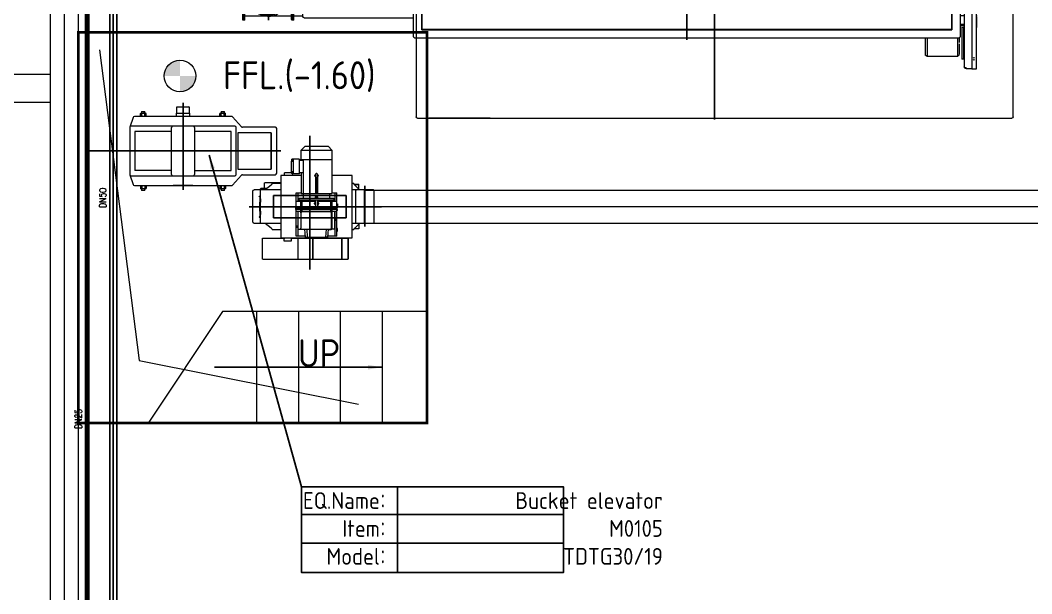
# Model space of a CAD drawing. Extents: x -681219 to -550379, y -242630 to -158199.
# Drawn here: x -638773 to -631520, y -226339 to -222230 of the extents above; entities that cross this region are included whole.
import ezdxf
from ezdxf.lldxf.tags import DXFTag

# ---------------------------------------------------------------- set-up
doc = ezdxf.new("R2010")
doc.units = 0
doc.header["$LTSCALE"] = 1000
doc.linetypes.add('DASHED2', pattern=[9.525, 6.35, -3.175])
doc.layers.get('0').update_dxf_attribs({"linetype": 'CONTINUOUS'})
for name, color, linetype in [('center', 253, 'CENTER2'), ('DOTE_油脂（红）', 7, 'CONTINUOUS'), ('DOTE_给水', 5, 'CONTINUOUS'), ('interface', 251, 'DASHED2'), ('NEW1', 2, 'CONTINUOUS'), ('PIPE-油脂（红）', 1, 'CONTINUOUS'), ('PIPE-给水', 3, 'CONTINUOUS'), ('TEXT', 7, 'CONTINUOUS'), ('TEXT_给水', 7, 'CONTINUOUS')]:
    doc.layers.add(name, color=color, linetype=linetype)
for name, color, linetype, lineweight in [('DIM', 7, 'CONTINUOUS', 18), ('famsun', 7, 'CONTINUOUS', 0), ('text1', 7, 'CONTINUOUS', 0), ('轴网_轴线', 1, 'CENTER2', 0)]:
    doc.layers.add(name, color=color, linetype=linetype, lineweight=lineweight)
doc.styles.add('_TWT_PIPEDN', font='SIMPLEX', dxfattribs={"width": 0.8, "height": 3.5, "bigfont": 'HZTXT'})
doc.styles.add('ISOCP', font='isocp.shx', dxfattribs={"bigfont": 'gbcbig.shx'})
tags = doc.linetypes.add('CENTER2', pattern=[28.575, 19.05, -3.175, 3.175, -3.175]).pattern_tags.tags
tags[10:11] = [DXFTag(74, 4), DXFTag(75, 0), DXFTag(340, '0'), DXFTag(46, 0.0), DXFTag(50, 0.0), DXFTag(44, 0.0), DXFTag(45, 0.0)]
tags[8:9] = [DXFTag(74, 4), DXFTag(75, 0), DXFTag(340, '0'), DXFTag(46, 0.0), DXFTag(50, 0.0), DXFTag(44, 0.0), DXFTag(45, 0.0)]
tags[6:7] = [DXFTag(74, 4), DXFTag(75, 0), DXFTag(340, '0'), DXFTag(46, 0.0), DXFTag(50, 0.0), DXFTag(44, 0.0), DXFTag(45, 0.0)]
tags[4:5] = [DXFTag(74, 4), DXFTag(75, 0), DXFTag(340, '0'), DXFTag(46, 0.0), DXFTag(50, 0.0), DXFTag(44, 0.0), DXFTag(45, 0.0)]
doc.dimstyles.new('STD2', dxfattribs={"dimscale": 40, "dimtxt": 2.5, "dimasz": 2.5, "dimexe": 1, "dimexo": 0.7, "dimgap": 0.7, "dimtad": 1, "dimdec": 0, "dimdsep": 46, "dimtxsty": 'ISOCP', "dimcen": 2.5, "dimadec": 1, "dimazin": 2, "dimtfac": 1, "dimtdec": 0, "dimtmove": 0, "dimatfit": 3, "dimfxl": 0, "dimarcsym": 0})

# ---------------------------------------------------------------- blocks, each defined once
blk = doc.blocks.new('轴网FB0EDE194AE0F5E0')
at = {"layer": '轴网_轴线'}
blk.add_line((14500, -1200), (14500, 23700), dxfattribs=at)
blk = doc.blocks.new('*U60')
at = {"color": 0, "linetype": 'ByBlock', "lineweight": -2}
for p, q in [((-355, 244.2), (-419, 173.3)), ((348.8, 247.5), (-347.6, 247.5)), ((-307, 249), (-263, 249)), ((-307, 249), (-307, 247.5)), ((-301.6, 270.5), (-305.8, 268.1)), ((-305.8, 251.4), (-305.8, 268.1)), ((-305.8, 251.4), (-301.6, 249)), ((-301.6, 270.5), (-268.4, 270.5)), ((-295, 282.5), (-297, 280.5)), ((-297, 280.5), (-297, 270.5)), ((-295.4, 251.4), (-295.4, 268.1)), ((-295, 282.5), (-275, 282.5)), ((-273, 280.5), (-275, 282.5)), ((-274.6, 251.4), (-274.6, 268.1)), ((-273, 270.5), (-273, 280.5)), ((-264.2, 268.1), (-268.4, 270.5)), ((-268.4, 249), (-264.2, 251.4)), ((-264.2, 251.4), (-264.2, 268.1)), ((-263, 247.5), (-263, 249)), ((-69.4, 248.5), (69.4, 248.5)), ((263, 249), (307, 249)), ((263, 249), (263, 247.5)), ((268.4, 270.5), (264.2, 268.1)), ((264.2, 251.4), (264.2, 268.1)), ((264.2, 251.4), (268.4, 249)), ((268.4, 270.5), (301.6, 270.5)), ((275, 282.5), (273, 280.5)), ((273, 280.5), (273, 270.5)), ((274.6, 251.4), (274.6, 268.1)), ((275, 282.5), (295, 282.5)), ((297, 280.5), (295, 282.5)), ((295.4, 251.4), (295.4, 268.1)), ((297, 270.5), (297, 280.5)), ((305.8, 268.1), (301.6, 270.5)), ((301.6, 249), (305.8, 251.4)), ((305.8, 251.4), (305.8, 268.1)), ((307, 247.5), (307, 249)), ((381.5, 171.5), (358.3, 240.7)), ((-672, 160), (-672, -160)), ((-426.4, 170), (-662, 170)), ((-382, 167.5), (-382, -167.5)), ((372, 177.5), (-372, 177.5)), ((-82, -167.5), (-82, 167.5)), ((82, 167.5), (82, -167.5)), ((382, -167.5), (382, 167.5)), ((-632, 130), (-632, -130)), ((-392, 130), (-632, 130)), ((-631.8, -130), (-631.8, 130)), ((-392, -130), (-392, 130)), ((-345, 140.5), (-345, -140.5)), ((-82, 140.5), (-345, 140.5)), ((82, 140.5), (345, 140.5)), ((345, -140.5), (345, 140.5)), ((-632, -130), (-392, -130)), ((-345, -140.5), (-82, -140.5)), ((82, -140.5), (345, -140.5)), ((-662, -170), (-426.4, -170)), ((-419, -173.3), (-355, -244.2)), ((-372, -177.5), (372, -177.5)), ((358.3, -240.7), (381.5, -171.5)), ((-347.6, -247.5), (348.8, -247.5)), ((-307, -247.5), (-307, -249)), ((-263, -249), (-307, -249)), ((-301.6, -249), (-305.8, -251.4)), ((-305.8, -251.4), (-305.8, -268.1)), ((-305.8, -268.1), (-301.6, -270.5)), ((-268.4, -270.5), (-301.6, -270.5)), ((-297, -270.5), (-297, -280.5)), ((-297, -280.5), (-295, -282.5)), ((-295.4, -251.4), (-295.4, -268.1)), ((-275, -282.5), (-295, -282.5)), ((-275, -282.5), (-273, -280.5)), ((-274.6, -251.4), (-274.6, -268.1)), ((-273, -280.5), (-273, -270.5)), ((-264.2, -251.4), (-268.4, -249)), ((-268.4, -270.5), (-264.2, -268.1)), ((-264.2, -251.4), (-264.2, -268.1)), ((-263, -249), (-263, -247.5)), ((-50, -247.5), (-50, -270)), ((50, -270), (-50, -270)), ((-47.5, -270), (-47.5, -310)), ((47.5, -310), (47.5, -270)), ((50, -270), (50, -247.5)), ((263, -247.5), (263, -249)), ((307, -249), (263, -249)), ((268.4, -249), (264.2, -251.4)), ((264.2, -251.4), (264.2, -268.1)), ((264.2, -268.1), (268.4, -270.5)), ((301.6, -270.5), (268.4, -270.5)), ((273, -270.5), (273, -280.5)), ((273, -280.5), (275, -282.5)), ((274.6, -251.4), (274.6, -268.1)), ((295, -282.5), (275, -282.5)), ((295, -282.5), (297, -280.5)), ((295.4, -251.4), (295.4, -268.1)), ((297, -280.5), (297, -270.5)), ((305.8, -251.4), (301.6, -249)), ((301.6, -270.5), (305.8, -268.1)), ((305.8, -251.4), (305.8, -268.1)), ((307, -249), (307, -247.5)), ((42.5, -315), (-42.5, -315))]:
    blk.add_line(p, q, dxfattribs=at)
for centre, radius, start, end in [((-347.6, 237.5), 10, 90, 137.91084), ((-300.6, 260.4), 9.27, 55.89996, 124.10295), ((-300.6, 259.1), 9.27, 235.89687, 304.10022), ((-269.4, 260.4), 9.27, 55.89687, 124.10022), ((-269.4, 259.1), 9.27, 235.89996, 304.10295), ((-69.4, 243.9), 4.6, 90, 128.49995), ((69.4, 243.9), 4.6, 51.50005, 90), ((269.4, 260.4), 9.27, 55.89996, 124.10295), ((269.4, 259.1), 9.27, 235.89687, 304.10022), ((300.6, 260.4), 9.27, 55.89687, 124.10022), ((300.6, 259.1), 9.27, 235.89996, 304.10295), ((348.8, 237.5), 10, 18.54577, 90), ((-662, 160), 10, 90, 180), ((-426.4, 180), 10, 270, 317.91084), ((-372, 167.5), 10, 90, 180), ((-72, 167.5), 10, 90, 180), ((72, 167.5), 10, 0, 90), ((372, 167.5), 10, 0, 90), ((372, 168.4), 10, 0, 18.54577), ((-662, -160), 10, 180, 270), ((-426.4, -180), 10, 42.08916, 90), ((-372, -167.5), 10, 180, 270), ((-72, -167.5), 10, 180, 270), ((72, -167.5), 10, 270, 0), ((372, -167.5), 10, 270, 0), ((372, -168.4), 10, 341.45423, 0), ((-347.6, -237.5), 10, 222.08916, 270), ((-300.6, -259.1), 9.27, 55.89996, 124.10295), ((-300.6, -260.4), 9.27, 235.89687, 304.10022), ((-269.4, -259.1), 9.27, 55.89687, 124.10022), ((-269.4, -260.4), 9.27, 235.89996, 304.10295), ((269.4, -259.1), 9.27, 55.89996, 124.10295), ((269.4, -260.4), 9.27, 235.89687, 304.10022), ((300.6, -259.1), 9.27, 55.89687, 124.10022), ((300.6, -260.4), 9.27, 235.89996, 304.10295), ((348.8, -237.5), 10, 270, 341.45423), ((-42.5, -310), 5, 180, 270), ((42.5, -310), 5, 270, 0)]:
    blk.add_arc(centre, radius, start, end, dxfattribs=at)
for points, knots in [([(-274.6, 268.1), (-276.3, 268.6), (-278, 269), (-280.6, 269.4), (-281.5, 269.5), (-283.2, 269.7), (-284.1, 269.7), (-286.8, 269.7), (-288.5, 269.5), (-291.1, 269.1), (-292, 268.9), (-293.7, 268.6), (-294.5, 268.3), (-295.4, 268.1)], [0, 0, 0, 0, 0.25, 0.25, 0.375, 0.375, 0.5, 0.5, 0.75, 0.75, 0.875, 0.875, 1, 1, 1, 1]), ([(-295.4, 251.4), (-294.5, 251.2), (-293.7, 250.9), (-292, 250.6), (-291.1, 250.4), (-288.5, 250), (-286.8, 249.8), (-284.1, 249.8), (-283.2, 249.8), (-281.5, 250), (-280.6, 250.1), (-278, 250.5), (-276.3, 250.9), (-274.6, 251.4)], [0, 0, 0, 0, 0.125, 0.125, 0.25, 0.25, 0.5, 0.5, 0.625, 0.625, 0.75, 0.75, 1, 1, 1, 1]), ([(295.4, 268.1), (293.7, 268.6), (292, 269), (289.4, 269.4), (288.5, 269.5), (286.8, 269.7), (285.9, 269.7), (283.2, 269.7), (281.5, 269.5), (278.9, 269.1), (278, 268.9), (276.3, 268.6), (275.5, 268.3), (274.6, 268.1)], [0, 0, 0, 0, 0.25, 0.25, 0.375, 0.375, 0.5, 0.5, 0.75, 0.75, 0.875, 0.875, 1, 1, 1, 1]), ([(274.6, 251.4), (275.5, 251.2), (276.3, 250.9), (278, 250.6), (278.9, 250.4), (281.5, 250), (283.2, 249.8), (285.9, 249.8), (286.8, 249.8), (288.5, 250), (289.4, 250.1), (292, 250.5), (293.7, 250.9), (295.4, 251.4)], [0, 0, 0, 0, 0.125, 0.125, 0.25, 0.25, 0.5, 0.5, 0.625, 0.625, 0.75, 0.75, 1, 1, 1, 1]), ([(-274.6, -251.4), (-275.5, -251.2), (-276.3, -250.9), (-278, -250.6), (-278.9, -250.4), (-281.5, -250), (-283.2, -249.8), (-285.9, -249.8), (-286.8, -249.8), (-288.5, -250), (-289.4, -250.1), (-292, -250.5), (-293.7, -250.9), (-295.4, -251.4)], [0, 0, 0, 0, 0.125, 0.125, 0.25, 0.25, 0.5, 0.5, 0.625, 0.625, 0.75, 0.75, 1, 1, 1, 1]), ([(-295.4, -268.1), (-293.7, -268.6), (-292, -269), (-289.4, -269.4), (-288.5, -269.5), (-286.8, -269.7), (-285.9, -269.7), (-283.2, -269.7), (-281.5, -269.5), (-278.9, -269.1), (-278, -268.9), (-276.3, -268.6), (-275.5, -268.3), (-274.6, -268.1)], [0, 0, 0, 0, 0.25, 0.25, 0.375, 0.375, 0.5, 0.5, 0.75, 0.75, 0.875, 0.875, 1, 1, 1, 1]), ([(295.4, -251.4), (294.5, -251.2), (293.7, -250.9), (292, -250.6), (291.1, -250.4), (288.5, -250), (286.8, -249.8), (284.1, -249.8), (283.2, -249.8), (281.5, -250), (280.6, -250.1), (278, -250.5), (276.3, -250.9), (274.6, -251.4)], [0, 0, 0, 0, 0.125, 0.125, 0.25, 0.25, 0.5, 0.5, 0.625, 0.625, 0.75, 0.75, 1, 1, 1, 1]), ([(274.6, -268.1), (276.3, -268.6), (278, -269), (280.6, -269.4), (281.5, -269.5), (283.2, -269.7), (284.1, -269.7), (286.8, -269.7), (288.5, -269.5), (291.1, -269.1), (292, -268.9), (293.7, -268.6), (294.5, -268.3), (295.4, -268.1)], [0, 0, 0, 0, 0.25, 0.25, 0.375, 0.375, 0.5, 0.5, 0.75, 0.75, 0.875, 0.875, 1, 1, 1, 1])]:
    blk.add_open_spline(points, degree=3, knots=knots, dxfattribs=at)
at = {"layer": 'center', "lineweight": 25, "ltscale": 9.784777}
for p, q in [((0, 278.5), (0, -345)), ((-702, 0), (696, 0))]:
    blk.add_line(p, q, dxfattribs=at)
blk = doc.blocks.new('*U129')
at = {"color": 0, "linetype": 'ByBlock', "lineweight": -2}
for p, q in [((10600, 119.9), (4200, 119.9)), ((10600, -120.1), (10600, 119.9)), ((4200, -120.1), (10600, -120.1))]:
    blk.add_line(p, q, dxfattribs=at)
at = {"layer": 'center', "lineweight": -2, "ltscale": 374.77205}
blk.add_line((-673.6, -0.1), (10697.3, -0.1), dxfattribs=at)
blk = doc.blocks.new('*U125')
at = {"color": 0, "linetype": 'ByBlock', "lineweight": -2}
for p, q in [((262.5, 432.2), (237, 406.7)), ((458, 406.7), (237, 406.7)), ((237, 406.7), (237, 336.2)), ((262.5, 432.2), (432.5, 432.2)), ((458, 406.7), (432.5, 432.2)), ((458, 336.2), (458, 406.7)), ((237, 336.2), (458, 336.2)), ((237.2, 336.2), (237.2, 94.4)), ((443.2, 336.2), (443.2, 94.4)), ((443.2, 336), (448.9, 336)), ((443.2, 332.2), (469.5, 332.2)), ((448.9, 336), (453.3, 336)), ((453.3, 336), (456.3, 336)), ((456.3, 336), (457.8, 336)), ((457.8, 336), (457.8, 332.2)), ((469.5, 239.2), (469.5, 339.2)), ((471.5, 341.2), (512.5, 341.2)), ((512.5, 342.2), (518.5, 342.2)), ((512.5, 338.2), (512.5, 342.2)), ((512.5, 240.2), (512.5, 338.2)), ((518.5, 342.2), (522.5, 342.2)), ((518.5, 338.2), (518.5, 342.2)), ((518.5, 339.8), (522, 339.8)), ((518.5, 327.2), (518.5, 338.2)), ((518.5, 337.5), (522, 337.5)), ((518.5, 332.9), (522, 332.9)), ((518.5, 330.6), (522, 330.6)), ((522.5, 327.2), (518.5, 327.2)), ((522, 337.5), (522, 339.8)), ((522, 332.9), (522, 337.5)), ((522, 330.6), (522, 332.9)), ((522.5, 327.2), (526.5, 327.2)), ((526.5, 338.2), (526.5, 331.2)), ((526.5, 331.2), (526.5, 327.2)), ((526.5, 251.2), (526.5, 327.2)), ((92.5, 206.2), (92.5, 224.2)), ((92.5, 224.2), (237.2, 224.2)), ((343.5, 237.2), (343.5, 209.2)), ((351.5, 209.2), (351.5, 237.2)), ((469.5, 246.2), (443.2, 246.2)), ((457.8, 246.2), (457.8, 94.4)), ((457.8, 244.2), (469.5, 244.2)), ((457.8, 242.2), (469.5, 242.2)), ((457.8, 242.2), (469.5, 242.2)), ((468.2, 227.2), (457.8, 227.2)), ((457.8, 224.2), (602.5, 224.2)), ((470.2, 224.2), (470.2, 225.2)), ((471.5, 237.2), (512.5, 237.2)), ((512.5, 236.2), (512.5, 240.2)), ((512.5, 236.2), (518.5, 236.2)), ((518.5, 240.2), (518.5, 251.2)), ((518.5, 251.2), (522.5, 251.2)), ((518.5, 247.8), (522, 247.8)), ((518.5, 245.5), (522, 245.5)), ((518.5, 240.9), (522, 240.9)), ((518.5, 236.2), (518.5, 240.2)), ((518.5, 238.6), (522, 238.6)), ((522.5, 236.2), (518.5, 236.2)), ((522, 245.5), (522, 247.8)), ((522, 240.9), (522, 245.5)), ((522, 238.6), (522, 240.9)), ((526.5, 251.2), (522.5, 251.2)), ((526.5, 251.2), (526.5, 247.2)), ((526.5, 247.2), (526.5, 240.2)), ((526.5, 244.2), (578.2, 244.2)), ((526.5, 242.2), (578.2, 242.2)), ((526.5, 242.2), (578.2, 242.2)), ((578.2, 242.2), (578.2, 244.2)), ((578.2, 224.2), (578.2, 242.2)), ((602.5, 224.2), (602.5, 206.2)), ((40, 121.2), (73.5, 154.7)), ((78.7, 161.2), (45, 161.2)), ((45, 159.2), (45, 161.2)), ((76.9, 159.2), (45, 159.2)), ((76.9, 159.2), (45, 159.2)), ((45, 126.2), (45, 159.2)), ((80.1, 166.2), (92.5, 166.2)), ((92.5, -203.8), (92.5, 206.2)), ((340.6, 213.4), (340.6, 94.4)), ((342.6, 212.3), (342.6, 94.4)), ((352.4, 212.3), (352.4, 94.4)), ((354.4, 213.4), (354.4, 94.4)), ((602.5, 206.2), (602.5, -203.8)), ((602.5, 171.2), (654.5, 171.2)), ((602.5, 166.2), (664.9, 166.2)), ((654.5, 171.2), (669.7, 171.2)), ((669.7, 171.2), (717.6, 171.2)), ((673.1, 154.7), (715, 121.2)), ((717.6, 171.2), (719.3, 171.2)), ((720.3, 132.2), (720.3, 170.2)), ((-65, 66.8), (-65, 116.2)), ((-60, 121.2), (60, 121.2)), ((60, 121.2), (92.5, 121.2)), ((65, 66.8), (65, 116.2)), ((215, 100.2), (202.5, 100.2)), ((202.5, 39.2), (202.5, 100.2)), ((215, 39.2), (215, 100.2)), ((237.2, 100.2), (215, 100.2)), ((457.8, 94.4), (237.2, 94.4)), ((254, 94.4), (254, 66.2)), ((441, 66.2), (441, 94.4)), ((480, 100.2), (457.8, 100.2)), ((492.5, 100.2), (480, 100.2)), ((480, 39.2), (480, 100.2)), ((492.5, 39.2), (492.5, 100.2)), ((602.5, 121.2), (750, 121.2)), ((702.5, 131.2), (746.2, 131.2)), ((706.2, 128.2), (746.2, 128.2)), ((749.3, 124.4), (749.3, 121.2)), ((750, 74.3), (750, 121.2)), ((750, 121.2), (795, 121.2)), ((750, 77.2), (750, 121.2)), ((759.8, 77.2), (750, 77.2)), ((750, 74.1), (750, 74.3)), ((750, 32.8), (750, 74.1)), ((755.7, 74.2), (751, 74.2)), ((751.8, 124.4), (751.8, 121.2)), ((755.7, 74.2), (756.8, 74.2)), ((756.8, 74.2), (759.8, 74.2)), ((759.8, 74.2), (759.8, 77.2)), ((805, -108.8), (805, 111.2)), ((-65, 66.1), (-65, 66.8)), ((-65, 2.4), (-65, 66.1)), ((-65, 0), (-65, 2.4)), ((-65, -63.7), (-65, 0)), ((65, 66.1), (65, 66.8)), ((65, 2.4), (65, 66.1)), ((65, 0), (65, 2.4)), ((65, -63.7), (65, 0)), ((198, 20.7), (198, 3.7)), ((201, 20.7), (198, 20.7)), ((198, 3.7), (201, 3.7)), ((235, 39.2), (201, 39.2)), ((201, -8.3), (201, 39.2)), ((222.5, 58.2), (222.5, 47.2)), ((222.5, 47.2), (342.2, 47.2)), ((222.5, 47.2), (222.5, 39.2)), ((468.5, 62.2), (226.5, 62.2)), ((245.4, 39.2), (235, 39.2)), ((235, -8.3), (235, 39.2)), ((341.5, 39.2), (245.4, 39.2)), ((245.4, -8.3), (245.4, 39.2)), ((341.5, 44.5), (341.5, 2.5)), ((344, 69.2), (345.8, 72.2)), ((345.8, 66.2), (344, 69.2)), ((345.8, 72.2), (349.2, 72.2)), ((349.2, 66.2), (345.8, 66.2)), ((349.2, 72.2), (351, 69.2)), ((351, 69.2), (349.2, 66.2)), ((352.8, 47.2), (472.5, 47.2)), ((353.5, 2.5), (353.5, 44.5)), ((449.6, 39.2), (353.5, 39.2)), ((460, 39.2), (449.6, 39.2)), ((449.6, -8.3), (449.6, 39.2)), ((460, -8.3), (460, 39.2)), ((494, 39.2), (460, 39.2)), ((472.5, 47.2), (472.5, 58.2)), ((472.5, 39.2), (472.5, 47.2)), ((494, -8.3), (494, 39.2)), ((750, 1.9), (750, 32.8)), ((750, 0.5), (750, 1.9)), ((750, -30.4), (750, 0.5)), ((753, 1.9), (753, 32.8)), ((753, 1.9), (753, 0.5)), ((753, -30.4), (753, 0.5)), ((-65, -64.4), (-65, -63.7)), ((-65, -113.8), (-65, -64.4)), ((65, -64.4), (65, -63.7)), ((65, -113.8), (65, -64.4)), ((235, -8.3), (199, -8.3)), ((199, -18.3), (199, -8.3)), ((199, -18.3), (235, -18.3)), ((200.5, -5.3), (200.5, -8.3)), ((200.5, -18.3), (200.5, -25.3)), ((201, -32.8), (201, -18.3)), ((201, -32.8), (235, -32.8)), ((202.5, -209.8), (202.5, -32.8)), ((215, -84.3), (215, -32.8)), ((215.5, -84.3), (215.5, -32.8)), ((246, -8.3), (235, -8.3)), ((235, -18.3), (235, -8.3)), ((235, -18.3), (246, -18.3)), ((235, -32.8), (235, -18.3)), ((235, -32.8), (245.4, -32.8)), ((235, -160.8), (235, -32.8)), ((241, -66.1), (241, -42.3)), ((241, -130.5), (241, -66.1)), ((245.4, -32.8), (245.4, -18.3)), ((245.4, -32.8), (449.6, -32.8)), ((246, -18.3), (246, -8.3)), ((449, -8.3), (246, -8.3)), ((246, -18.3), (449, -18.3)), ((247.5, -35.8), (259.9, -35.8)), ((259.9, -35.8), (294.9, -35.8)), ((294.9, -35.8), (337.1, -35.8)), ((337.1, -35.8), (361.9, -35.8)), ((361.9, -35.8), (404.1, -35.8)), ((404.1, -35.8), (441.1, -35.8)), ((441.1, -35.8), (453.5, -35.8)), ((449, -18.3), (449, -8.3)), ((460, -8.3), (449, -8.3)), ((449, -18.3), (460, -18.3)), ((449.6, -32.8), (449.6, -18.3)), ((449.6, -32.8), (460, -32.8)), ((460, -18.3), (460, -8.3)), ((496, -8.3), (460, -8.3)), ((460, -18.3), (496, -18.3)), ((460, -32.8), (460, -18.3)), ((460, -32.8), (494, -32.8)), ((460, -42.3), (460, -32.8)), ((460, -42.3), (460, -66.1)), ((460, -66.1), (460, -130.5)), ((479.5, -160.8), (479.5, -32.8)), ((480, -134.3), (480, -32.8)), ((492.5, -209.8), (492.5, -32.8)), ((494, -32.8), (494, -18.3)), ((494.5, -8.3), (494.5, -5.3)), ((494.5, -25.3), (494.5, -18.3)), ((496, -18.3), (496, -8.3)), ((750, -71.7), (750, -30.4)), ((750, -71.9), (750, -71.7)), ((750, -118.8), (750, -71.9)), ((755.7, -71.8), (751, -71.8)), ((755.7, -71.8), (756.8, -71.8)), ((756.8, -71.8), (759.8, -71.8)), ((759.8, -71.8), (759.8, -74.8)), ((-60, -118.8), (60, -118.8)), ((40, -118.8), (73.5, -152.3)), ((45, -123.8), (45, -156.8)), ((60, -118.8), (92.5, -118.8)), ((211, -84.3), (211, -101.3)), ((215.5, -84.3), (211, -84.3)), ((211, -101.3), (215.5, -101.3)), ((215, -209.8), (215, -101.3)), ((215.5, -160.8), (215.5, -101.3)), ((241, -154.3), (241, -130.5)), ((460, -130.5), (460, -154.3)), ((484, -134.3), (479.5, -134.3)), ((484, -151.3), (484, -134.3)), ((602.5, -118.8), (750, -118.8)), ((673.1, -152.3), (715, -118.8)), ((750, -118.8), (750, -74.8)), ((759.8, -74.8), (750, -74.8)), ((750, -118.8), (795, -118.8)), ((45, -156.8), (76.9, -156.8)), ((45, -156.8), (45, -158.8)), ((45, -156.8), (76.9, -156.8)), ((45, -158.8), (78.6, -158.8)), ((92.5, -163.8), (80.1, -163.8)), ((92.5, -221.8), (92.5, -203.8)), ((200.5, -155.3), (200.5, -175.3)), ((202.5, -163.8), (200.5, -163.8)), ((202.5, -209.8), (215, -209.8)), ((215, -209.8), (265, -209.8)), ((215.5, -160.8), (235, -160.8)), ((235, -160.8), (247.5, -160.8)), ((242, -160.8), (242, -165.3)), ((242, -165.3), (259, -165.3)), ((479.5, -160.8), (247.5, -160.8)), ((259, -165.3), (259, -160.8)), ((263.6, -160.8), (268.5, -216.8)), ((265, -209.8), (265, -176.8)), ((265, -209.8), (267.9, -209.8)), ((268.5, -216.8), (283.1, -216.8)), ((279.4, -160.8), (283.1, -216.8)), ((281.5, -216.8), (281.5, -220.8)), ((411.9, -216.8), (283.1, -216.8)), ((411.9, -216.8), (415.6, -160.8)), ((426.5, -216.8), (411.9, -216.8)), ((413.5, -220.8), (413.5, -216.8)), ((426.5, -216.8), (431.4, -160.8)), ((427.1, -209.8), (430, -209.8)), ((430, -209.8), (430, -176.8)), ((430, -209.8), (480, -209.8)), ((460, -160.8), (460, -154.3)), ((479.5, -151.3), (484, -151.3)), ((480, -209.8), (480, -151.3)), ((480, -209.8), (492.5, -209.8)), ((494.5, -163.8), (492.5, -163.8)), ((494.5, -175.3), (494.5, -155.3)), ((664.9, -163.8), (602.5, -163.8)), ((602.5, -203.8), (602.5, -221.8)), ((316.5, -221.8), (92.5, -221.8)), ((120.1, -224.3), (120.1, -372.3)), ((166.3, -224.3), (120.1, -224.3)), ((120.1, -224.3), (120.1, -224.3)), ((120.1, -372.3), (120.1, -224.3)), ((166.3, -224.3), (167.1, -224.3)), ((166.3, -372.3), (166.3, -224.3)), ((167.1, -224.3), (167.1, -372.3)), ((373.6, -224.3), (167.1, -224.3)), ((281.5, -220.8), (413.5, -220.8)), ((316.5, -220.8), (316.5, -224.3)), ((373.6, -224.3), (374.2, -224.3)), ((373.6, -372.3), (373.6, -224.3)), ((374.2, -224.3), (374.2, -224.3)), ((374.8, -224.3), (374.2, -224.3)), ((374.2, -224.3), (374.2, -372.3)), ((374.2, -372.3), (374.2, -224.3)), ((374.2, -226.3), (374.2, -226.3)), ((374.8, -224.3), (374.8, -372.3)), ((479.9, -224.3), (374.8, -224.3)), ((378.5, -224.3), (378.5, -220.8)), ((602.5, -221.8), (378.5, -221.8)), ((424.6, -223.8), (435.2, -223.8)), ((435.2, -223.8), (435.2, -221.8)), ((445.2, -223.8), (435.2, -223.8)), ((445.2, -221.8), (445.2, -223.8)), ((477, -221.8), (477, -224.3)), ((479.9, -372.3), (479.9, -224.3)), ((480.7, -224.3), (479.9, -224.3)), ((480.7, -224.3), (480.7, -372.3)), ((528, -224.3), (480.7, -224.3)), ((528, -224.3), (575.1, -224.3)), ((528, -244.3), (528, -224.3)), ((582.5, -244.3), (528, -244.3)), ((553, -224.3), (553, -221.8)), ((575.1, -224.3), (581.1, -224.3)), ((578.7, -226.3), (581.1, -226.3)), ((579.4, -244.3), (579.4, -228.9)), ((581.1, -241.3), (579.4, -241.3)), ((581.1, -224.3), (581.1, -244.3)), ((582.5, -224.3), (581.1, -224.3)), ((735.5, -224.3), (582.5, -224.3)), ((582.5, -224.3), (582.5, -244.3)), ((735.5, -372.3), (735.5, -224.3)), ((121.5, -375.2), (121.5, -375.2)), ((169.1, -375.8), (123.7, -375.8)), ((167.6, -375.2), (167.6, -375.1)), ((374.1, -375.8), (169.1, -375.8)), ((477.7, -375.8), (374.1, -375.8)), ((374.2, -375.2), (374.2, -372.3)), ((374.2, -375.2), (374.2, -372.3)), ((732, -375.8), (477.7, -375.8)), ((479.3, -375.2), (479.3, -375.1))]:
    blk.add_line(p, q, dxfattribs=at)
for centre, radius, start, end in [((471.5, 339.2), 2, 145.89853, 180), ((471.5, 339.2), 2, 90, 145.89853), ((522.5, 338.2), 4, 0, 90), ((347.5, 223.2), 12, 109.47122, 250.64716), ((347.5, 223.2), 10, 112.53985, 247.46015), ((347.5, 237.2), 4, 0, 180), ((347.5, 223.2), 10, 292.53985, 67.46015), ((347.5, 223.2), 12, 0, 70.52878), ((347.5, 223.2), 12, 289.47122, 0), ((468.2, 225.2), 2, 0, 90), ((471.5, 239.2), 2, 180, 214.10147), ((471.5, 239.2), 2, 214.10147, 270), ((522.5, 240.2), 4, 270, 0), ((125.8, 119), 63.4, 136.35586, 145.71472), ((129.5, 163.1), 49.5, 176.38632, 180.39342), ((347.5, 209.2), 4, 180, 0), ((625.3, 163.1), 39.7, 359.50995, 4.51478), ((620.9, 110.1), 68.7, 40.54241, 50.08189), ((719.3, 170.2), 1, 0, 90), ((-60, 116.2), 5, 90, 180), ((60, 116.2), 5, 0, 90), ((347.5, 69.2), 8.5, 304.56032, 235.43968), ((719.3, 132.2), 1, 270, 0), ((795, 111.2), 10, 0, 90), ((226.5, 58.2), 4, 90, 180), ((250, 66.2), 4, 270, 0), ((347.5, 23.5), 15, 113.57503, 246.42497), ((347.5, 44.5), 6, 0, 180), ((347.5, 2.5), 6, 180, 0), ((347.5, 23.5), 15, 293.57503, 66.42497), ((445, 66.2), 4, 180, 270), ((468.5, 58.2), 4, 0, 90), ((207.5, -5.3), 7, 158.21321, 180), ((207.5, -25.3), 7, 180, 201.78679), ((247.5, -42.3), 6.5, 90, 180), ((453.5, -42.3), 6.5, 0, 90), ((487.5, -5.3), 7, 0, 21.78679), ((487.5, -25.3), 7, 338.21321, 0), ((-60, -113.8), 5, 180, 270), ((60, -113.8), 5, 270, 0), ((795, -108.8), 10, 270, 0), ((128, -114.8), 66.2, 214.48441, 223.44501), ((129.5, -160.7), 49.5, 179.60658, 183.61368), ((207.5, -155.3), 7, 135.58469, 180), ((207.5, -175.3), 7, 180, 224.41531), ((247.5, -154.3), 6.5, 180, 270), ((487.5, -155.3), 7, 0, 44.41531), ((487.5, -175.3), 7, 315.58469, 0), ((625.3, -160.7), 39.7, 355.48522, 0.49005), ((618.9, -105.6), 71.6, 310.11016, 319.26554), ((424.6, -203.8), 20, 244.15807, 270), ((426.2, -215.3), 9, 270, 289.18814)]:
    blk.add_arc(centre, radius, start, end, dxfattribs=at)
for centre, major_axis, ratio, start_param, end_param in [((746.2, 124.4), (0, 6.8), 0.824042, 4.712389, 6.283185), ((746.2, 124.4), (0, 3.8), 0.824042, 4.712389, 6.283185), ((756.8, 32.8), (0, -77.7), 0.087489, 4.150475, 4.712389), ((756.8, 32.8), (0, -43.4), 0.087489, 3.447933, 4.712389), ((756.8, -30.4), (0, -77.7), 0.087489, 4.712389, 5.274303), ((756.8, -30.4), (0, -43.4), 0.087489, 4.712389, 5.976845), ((215.5, -92.8), (0, -8.5), 0.221591, 0, 3.141593), ((575.1, -228.9), (0, -4.6), 0.931691, 1.570796, 3.141593), ((123.3, -372.3), (0, 3.5), 0.915663, 1.570796, 2.533347), ((123.4, -372.3), (0, -3.5), 0.931691, 4.712389, 5.67494), ((123.7, -372.3), (-3.79, 0), 0.924426, 0.962551, 1.570796), ((123.7, -372.3), (-3.79, 0), 0.924392, 0.962551, 1.570796), ((169.5, -372.3), (0, -3.5), 0.915663, 4.712389, 5.67494), ((168.4, -372.3), (0, -3.5), 0.363251, 4.712389, 5.67494), ((169.1, -372.3), (0, 3.5), 0.748239, 2.533347, 3.141593), ((169.1, -372.3), (0, 3.5), 0.749572, 2.533347, 3.141593), ((374.9, -372.3), (0, 3.5), 0.363251, 1.570796, 2.533347), ((374.1, -372.3), (0, 3.5), 0.023584, 3.141593, 3.749838), ((374.1, -372.3), (0, 3.5), 0.021736, 3.141593, 3.749838), ((373.4, -372.3), (0, 3.5), 0.401948, 3.749838, 4.712389), ((374.1, -372.3), (0, 2), 0.023584, 4.31395, 4.712389), ((477.7, -372.3), (0, 3.5), 0.780312, 3.141593, 3.749838), ((477.7, -372.3), (0, 3.5), 0.781591, 3.141593, 3.749838), ((478.5, -372.3), (0, -3.5), 0.401948, 0.608246, 1.570796), ((477.4, -372.3), (0, 3.5), 0.931691, 3.749838, 4.712389), ((732, -372.3), (3.79, 0), 0.924392, 4.712389, 5.320635), ((732.3, -372.3), (0, 3.5), 0.931691, 3.749838, 4.712389)]:
    blk.add_ellipse(centre, major_axis=major_axis, ratio=ratio, start_param=start_param, end_param=end_param, dxfattribs=at)
at = {"layer": 'center', "ltscale": 170.236292}
for p, q in [((395, 508.8), (395, -448.8)), ((0, 149.2), (0, -141.8)), ((-118.4, 0), (829.9, 0))]:
    blk.add_line(p, q, dxfattribs=at)
at = {"layer": 'interface', "ltscale": 3.807936}
blk.add_lwpolyline([(135, -80), (655, -80), (655, 80), (135, 80)], close=True, dxfattribs=at)
blk = doc.blocks.new('*U57')
at = {"color": 0, "linetype": 'ByBlock', "lineweight": -2}
for p, q in [((1950, 291), (-1950, 291)), ((-1960, 281), (-1960, -281)), ((-1900, -232.5), (-1900, 232.5)), ((-1900, -232.5), (-1900, 232.5)), ((-1900, 232.5), (-1900, -232.5)), ((-1900, 232.5), (1900, 232.5)), ((1900, -232.5), (1900, 232.5)), ((1900, -232.5), (1900, 232.5)), ((1960, -281), (1960, 281)), ((-2076, 171.5), (-2076, -511.5)), ((-2075.4, 173.5), (-2072.5, 173.5)), ((-2075.4, 173.5), (-2072.5, 173.5)), ((-2072.5, 175), (-2043, 175)), ((-2072.5, 175), (-2072.5, 173.5)), ((-2043, 175), (-2043, -515)), ((-2004, 170), (-2043, 170)), ((-2004, 170), (-2004, 164)), ((-2004, 164), (-1992.5, 164)), ((-1992.5, 164), (-2004, 164)), ((-1990, 156), (-1990, -496)), ((2743.5, 146.8), (1960, 146.8)), ((2818, -164), (2818, 164)), ((2824, 164), (2818, 164)), ((2824, -164), (2824, 164)), ((2825, 161.5), (2824, 161.5)), ((2825, -164), (2825, 164)), ((2831, 164), (2825, 164)), ((2831, -164), (2831, 164)), ((2833, 158.7), (2831, 158.7)), ((2833, 158.7), (2833, 158.6)), ((2833, 126.9), (2833, 158.6)), ((3169, -164), (3169, 164)), ((3175, 164), (3169, 164)), ((3175, -164), (3175, 164)), ((3176, 161.5), (3175, 161.5)), ((3176, -164), (3176, 164)), ((3182, 164), (3176, 164)), ((3182, -164), (3182, 164)), ((-1960, 132), (-1990, 132)), ((2753.5, 137.8), (2753.5, 136.5)), ((2753.5, 127.8), (2753.5, 136.5)), ((2818, 134.5), (2753.5, 134.5)), ((2753.5, 123.8), (2753.5, 127.8)), ((2753.5, -123.8), (2753.5, 123.8)), ((2831, 109), (2833, 109)), ((2833, 101.3), (2831, 101.3)), ((2976.7, 134.5), (2833, 134.5)), ((2833, 109), (2833, 126.9)), ((2833, 101.3), (2833, 97.4)), ((2833, 20.9), (2833, 97.4)), ((3163.7, 134.5), (3023.3, 134.5)), ((3182, 110), (3184, 110)), ((3182, 78), (3184, 78)), ((3184, 110), (3184, 105)), ((3184, 82.6), (3184, 105)), ((3186.6, 78), (3184, 78)), ((3184, 78), (3184, 73)), ((3184, 63.6), (3184, 73)), ((3186.6, 80), (3264.4, 80)), ((3264.4, 78), (3186.6, 78)), ((3186.6, 78), (3264.4, 78)), ((3268.2, 78), (3264.4, 78)), ((3264.4, 78), (3268.2, 78)), ((3269, -75.4), (3269, 75.4)), ((2831, 9.6), (2833, 9.6)), ((2833, 9.6), (2833, 20.9)), ((2845, 11), (2844.9, 10.5)), ((2845, 11), (2845.4, 14.4)), ((2845.4, 14.4), (2872.1, 10.9)), ((2846.3, 22.1), (2846.7, 25.6)), ((2873, 18.6), (2846.3, 22.1)), ((2870.2, 2.1), (2846.4, 8.3)), ((2846.8, 26.1), (2846.7, 25.6)), ((2873.4, 27.6), (2848.8, 27.8)), ((2868, 38.7), (2874.7, 57.6)), ((2871.7, -0.1), (2872.7, 7.3)), ((2873.1, 10.8), (2872.1, 10.9)), ((2872.7, 7.3), (2873.1, 10.8)), ((2872.8, 2.5), (2873.5, 2.5)), ((2872.9, 9.3), (2873, 9.3)), ((2873, 18.6), (2874, 18.5)), ((2873.5, 9.2), (2873, 9.3)), ((2874.5, 21.9), (2874, 18.5)), ((2874.3, 19.9), (2874.2, 20)), ((2874.3, 19.9), (2874.8, 19.9)), ((2874.5, 21.9), (2875.4, 29.4)), ((2877.8, 56.5), (2874.7, 57.6)), ((2884.7, 54), (2877.8, 56.5)), ((2878.1, 35.2), (2884.7, 54)), ((2878.6, 35), (2885.2, 53.9)), ((2885.2, 53.9), (2884.7, 54)), ((3125.7, 26.4), (3125.2, 26.3)), ((3126.8, 6.4), (3125.2, 26.3)), ((3133, 26.9), (3125.7, 26.4)), ((3127.3, 6.4), (3125.7, 26.4)), ((3126.5, 2.5), (3127.2, 2.5)), ((3128.3, 0.1), (3127.3, -7.3)), ((3136.3, 27.2), (3133, 26.9)), ((3137.9, 7.3), (3136.3, 27.2)), ((3184, -51.3), (3184, 51.3)), ((2833, -9.6), (2831, -9.6)), ((2833, -20.9), (2833, -9.6)), ((2833, -97.4), (2833, -20.9)), ((2862.1, -7.3), (2863.7, -27.2)), ((2863.7, -27.2), (2867, -26.9)), ((2867, -26.9), (2874.3, -26.4)), ((2872.7, -6.4), (2874.3, -26.4)), ((2873.5, -2.5), (2872.8, -2.5)), ((2873.2, -6.4), (2874.8, -26.3)), ((2874.3, -26.4), (2874.8, -26.3)), ((3114.8, -53.9), (3115.3, -54)), ((3121.9, -35.2), (3115.3, -54)), ((3115.3, -54), (3122.2, -56.5)), ((3122.2, -56.5), (3125.3, -57.6)), ((3125.5, -21.9), (3124.6, -29.4)), ((3125.7, -19.9), (3125.2, -19.9)), ((3132, -38.7), (3125.3, -57.6)), ((3125.5, -21.9), (3126, -18.5)), ((3125.7, -19.9), (3125.8, -20)), ((3127, -18.6), (3126, -18.5)), ((3127.2, -2.5), (3126.5, -2.5)), ((3126.5, -9.2), (3127, -9.3)), ((3126.6, -27.6), (3151.2, -27.8)), ((3127.3, -7.3), (3126.9, -10.8)), ((3126.9, -10.8), (3127.9, -10.9)), ((3127.1, -9.3), (3127, -9.3)), ((3127, -18.6), (3153.7, -22.1)), ((3154.6, -14.4), (3127.9, -10.9)), ((3129.8, -2.1), (3153.6, -8.3)), ((3153.2, -26.1), (3153.3, -25.6)), ((3153.7, -22.1), (3153.3, -25.6)), ((3155, -11), (3154.6, -14.4)), ((3155, -11), (3155.1, -10.5)), ((3184, -73), (3184, -63.6)), ((-2078, -127.5), (-2078, -125)), ((-2076, -125), (-2078, -125)), ((-2078, -127.5), (-2078, -129.3)), ((-2076, -129.3), (-2078, -129.3)), ((-2076, -136), (-2078, -136)), ((-2078, -136.2), (-2078, -137.5)), ((-2078, -137.5), (-2078, -148.3)), ((-2078, -137.5), (-2076, -137.5)), ((-1990, -132), (-1960, -132)), ((2753.5, -127.8), (2753.5, -123.8)), ((2753.5, -136.5), (2753.5, -127.8)), ((2753.5, -134.5), (2818, -134.5)), ((2753.5, -136.5), (2753.5, -137.8)), ((2831, -101.3), (2833, -101.3)), ((2833, -109), (2831, -109)), ((2833, -97.4), (2833, -101.3)), ((2833, -126.9), (2833, -109)), ((2833, -158.6), (2833, -126.9)), ((2833, -134.5), (2976.7, -134.5)), ((3023.3, -134.5), (3163.7, -134.5)), ((3184, -78), (3182, -78)), ((3184, -110), (3182, -110)), ((3184, -73), (3184, -78)), ((3184, -78), (3186.6, -78)), ((3184, -105), (3184, -82.6)), ((3184, -105), (3184, -110)), ((3264.4, -78), (3186.6, -78)), ((3186.6, -78), (3264.4, -78)), ((3264.4, -80), (3186.6, -80)), ((3264.4, -78), (3268.2, -78)), ((3268.2, -78), (3264.4, -78)), ((-2078, -148.3), (-2078, -191.7)), ((-2078, -191.7), (-2078, -212.5)), ((-2078, -212.5), (-2078, -215)), ((-2078, -215), (-2076, -215)), ((-1990, -195), (-1968, -195)), ((-1990, -203), (-1968, -203)), ((-1984, -213), (-1990, -213)), ((-1984, -213), (-1984, -443)), ((-1984, -213), (-1984, -443)), ((-1979.3, -213), (-1984, -213)), ((-1972, -213), (-1972, -443)), ((-1968, -195), (-1965, -195)), ((-1965, -203), (-1968, -203)), ((-1965, -195), (-1965, -203)), ((2743.5, -146.8), (1960, -146.8)), ((2818, -164), (2824, -164)), ((2824, -161.5), (2825, -161.5)), ((2825, -164), (2831, -164)), ((2831, -158.7), (2833, -158.7)), ((2833, -158.6), (2833, -158.7)), ((3169, -164), (3175, -164)), ((3175, -161.5), (3176, -161.5)), ((3176, -164), (3182, -164)), ((-1900, -232.5), (1900, -232.5)), ((-1954, -290.2), (-1954, -323)), ((-1954, -333), (-1954, -409.6)), ((-1950, -291), (-1911.5, -291)), ((-1940.4, -291), (-1940.4, -422.9)), ((-1911.5, -291), (-1900, -291)), ((-1900, -291), (1900, -291)), ((-1724.1, -291), (-1724.1, -422.9)), ((-1710.5, -291), (-1710.5, -413)), ((1900, -291), (1911.5, -291)), ((1911.5, -291), (1950, -291)), ((-1953, -413.7), (-1940.4, -422.9)), ((-1940.4, -422.9), (-1724.1, -422.9)), ((-1724.1, -422.9), (-1710.5, -413)), ((-1992.5, -504), (-2004, -504)), ((-2004, -504), (-1992.5, -504)), ((-2004, -504), (-2004, -510)), ((-1990, -443), (-1984, -443)), ((-1984, -443), (-1972, -443)), ((-2075.4, -513.5), (-2072.5, -513.5)), ((-2075.4, -513.5), (-2072.5, -513.5)), ((-2072.5, -513.5), (-2072.5, -515)), ((-2072.5, -515), (-2043, -515)), ((-2004, -510), (-2043, -510))]:
    blk.add_line(p, q, dxfattribs=at)
blk.add_circle((3234, 0), 27, dxfattribs=at)
for centre, radius, start, end in [((-1950, 281), 10, 90, 180), ((1950, 281), 10, 0, 90), ((-2072.5, 171.5), 3.5, 145.1501, 180), ((-2072.5, 171.5), 3.5, 90, 145.1501), ((-2004, 156), 14, 34.8499, 90), ((-2004, 156), 14, 0, 34.8499), ((-2058, 105), 3.5, 0, 180), ((-2058, 95), 3.5, 180, 0), ((3000, 0), 136.5, 11.40767, 155.25611), ((3000, 0), 127.2, 8.54612, 154.87081), ((3186.6, 82.6), 4.6, 180, 270), ((3186.6, 82.6), 2.6, 180, 270), ((3264.4, 75.4), 4.6, 34.41739, 90), ((3264.4, 75.4), 4.6, 0, 34.41739), ((-1955, 0), 27, 100.67193, 259.32807), ((2846.9, 10.2), 2, 172.5, 255.43007), ((2848.8, 25.8), 2, 89.56993, 172.5), ((2954.8, 0), 93, 177.41382, 184.5), ((3000, 0), 136.5, 171.71857, 174.96116), ((2955.7, 7.7), 93, 160.5, 167.58618), ((2869.7, 0.1), 2, 352.5, 75.43007), ((2954.8, 0), 82.3, 173.54396, 184.5), ((2954.8, 0), 81.8, 173.5505, 184.5), ((3000, 0), 127.2, 170.98047, 175.82321), ((2873.4, 29.6), 2, 269.56993, 352.5), ((3000, 0), 126.5, 164.77158, 178.8676), ((2955.7, 7.7), 82.3, 160.5, 171.45604), ((2955.7, 7.7), 81.8, 160.5, 171.4495), ((3000, 0), 52, 173.68468, 186.31532), ((3000, 0), 52, 96.31532, 173.68468), ((2950.3, 5.5), 2, 173.68468, 270), ((3000, 0), 52, 83.68468, 96.31532), ((2994.5, 49.7), 2, 0, 96.31532), ((3005.5, 49.7), 2, 83.68468, 180), ((3000, 0), 52, 6.31532, 83.68468), ((3049.7, 5.5), 2, 270, 6.31532), ((3000, 0), 52, 0, 6.31532), ((3000, 0), 52, 353.68468, 0), ((3045.2, 0), 81.8, 353.5505, 4.5), ((3045.2, 0), 82.3, 353.54396, 4.5), ((3130.3, -0.1), 2, 172.5, 255.43007), ((3045.2, 0), 93, 357.41382, 4.5), ((3000, 0), 136.5, 191.40767, 335.25611), ((3000, 0), 127.2, 188.54612, 334.87081), ((2950.3, -5.5), 2, 90, 186.31532), ((3000, 0), 52, 186.31532, 263.68468), ((2994.5, -49.7), 2, 263.68468, 0), ((3000, 0), 52, 263.68468, 276.31532), ((3005.5, -49.7), 2, 180, 276.31532), ((3000, 0), 52, 276.31532, 353.68468), ((3049.7, -5.5), 2, 353.68468, 90), ((3044.3, -7.7), 81.8, 340.5, 351.4495), ((3044.3, -7.7), 82.3, 340.5, 351.45604), ((3000, 0), 126.5, 344.77158, 358.8676), ((3126.6, -29.6), 2, 89.56993, 172.5), ((3000, 0), 127.2, 350.98047, 355.8278), ((3044.3, -7.7), 93, 340.5, 347.58618), ((3000, 0), 136.5, 351.71857, 354.95651), ((3151.2, -25.8), 2, 269.56993, 352.5), ((3153.1, -10.2), 2, 352.5, 75.43007), ((3186.6, -82.6), 4.6, 90, 180), ((3186.6, -82.6), 2.6, 90, 180), ((3264.4, -75.4), 4.6, 270, 325.58261), ((3264.4, -75.4), 4.6, 325.58261, 0), ((-1950, -281), 10, 180, 270), ((1950, -281), 10, 270, 0), ((-2058, -435), 3.5, 0, 180), ((-2058, -445), 3.5, 180, 0), ((-2004, -496), 14, 270, 325.1501), ((-2004, -496), 14, 325.1501, 0), ((-2072.5, -511.5), 3.5, 180, 214.8499), ((-2072.5, -511.5), 3.5, 214.8499, 270)]:
    blk.add_arc(centre, radius, start, end, dxfattribs=at)
for centre, major_axis, ratio, start_param, end_param in [((-2072.5, 171.5), (-3.5, 0), 0.999, 5.67494, 6.283185), ((-2004, 156), (-14, 0), 0.99975, 3.141593, 3.749838), ((2743.5, 137.8), (-10, 0), 0.906308, 3.141593, 4.712389), ((3264.4, 75.4), (-4.6, 0), 0.999231, 3.141593, 3.742289), ((2743.5, -137.8), (10, 0), 0.906308, 4.712389, 6.283185), ((3264.4, -75.4), (-4.6, 0), 0.999231, 2.540896, 3.141593), ((-2004, -496), (-14, 0), 0.99975, 2.533347, 3.141593), ((-2072.5, -511.5), (-3.5, 0), 0.999, 0, 0.608246)]:
    blk.add_ellipse(centre, major_axis=major_axis, ratio=ratio, start_param=start_param, end_param=end_param, dxfattribs=at)
blk.add_open_spline([(2713.5, 3), (2712.7, 3), (2712, 2.7), (2710.9, 1.6), (2710.5, 0.8), (2710.5, -0.8), (2710.9, -1.6), (2712, -2.7), (2712.7, -3), (2714.3, -3), (2715, -2.7), (2716.1, -1.6), (2716.5, -0.8), (2716.5, 0.8), (2716.1, 1.6), (2715, 2.7), (2714.3, 3), (2713.5, 3)], degree=3, knots=[0, 0, 0, 0, 0.125, 0.125, 0.25, 0.25, 0.375, 0.375, 0.5, 0.5, 0.625, 0.625, 0.75, 0.75, 0.875, 0.875, 1, 1, 1, 1], dxfattribs=at)
at = {"layer": 'center', "ltscale": 20.873731}
for p, q in [((0, 304.4), (0, -304.1)), ((-2099.1, 0), (3283.2, 0))]:
    blk.add_line(p, q, dxfattribs=at)
at = {"layer": 'center', "ltscale": 3.163403}
blk.add_line((3000, -163.2), (3000, 156), dxfattribs=at)
at = {"layer": 'interface', "ltscale": 9.007482}
blk.add_lwpolyline([(-1900, 232.5), (1900, 232.5), (1900, -232.5), (-1900, -232.5)], close=True, dxfattribs=at)
at = {"layer": 'interface', "ltscale": 2.474564}
blk.add_circle((3000, 0), 125, dxfattribs=at)
blk = doc.blocks.new('*U59')
at = {"color": 0, "linetype": 'ByBlock', "lineweight": -2}
for p, q in [((-2340, -855), (-2340, 855)), ((-2330, 865), (1930, 865)), ((1940, 855), (1940, -855)), ((1950, 291), (1940, 291)), ((1960, -281), (1960, 281)), ((1940, -291), (1950, -291)), ((1930, -865), (-2330, -865)), ((1409, -865.1), (1850, -865.1)), ((1850, -865.1), (1850, -865))]:
    blk.add_line(p, q, dxfattribs=at)
for centre, start, end in [((-2330, 855), 90, 180), ((1930, 855), 0, 90), ((1950, 281), 0, 90), ((1950, -281), 270, 0), ((-2330, -855), 180, 270), ((1930, -855), 270, 0)]:
    blk.add_arc(centre, 10, start, end, dxfattribs=at)
at = {"layer": 'center', "ltscale": 2.79979}
for p, q in [((-200, -875), (-200, 875)), ((-2350, 0), (1987.1, 0))]:
    blk.add_line(p, q, dxfattribs=at)
at = {"layer": 'center', "ltscale": 12.007857}
blk.add_line((0, -241), (0, 241), dxfattribs=at)
at = {"layer": 'interface', "ltscale": 24.015715}
blk.add_lwpolyline([(-1900, 231), (1900, 231), (1900, -231), (-1900, -231)], close=True, dxfattribs=at)

msp = doc.modelspace()

# ---------------------------------------------------------------- hatches: boundary and pattern name
at = {"layer": 'DIM'}
h = msp.add_hatch(color=256, dxfattribs=at)
h.paths.add_polyline_path([(-637627.4984, -222515.6265, 0.414213562), (-637741.0732, -222629.2014), (-637627.4984, -222629.2014)])
h.paths.add_polyline_path([(-637627.4984, -222742.7762, 0.414213562), (-637513.9235, -222629.2014), (-637627.4984, -222629.2014)])

# ---------------------------------------------------------------- linework, layer by layer
msp.add_circle((-637627.4984, -222629.2014), 113.5749, dxfattribs=at)
at = {"layer": 'DOTE_油脂（红）'}
msp.add_line((-638105.3972, -219334.003), (-638105.3972, -227717.192), dxfattribs=at)
at = {"layer": 'DOTE_给水', "color": 3}
msp.add_line((-638292.8146, -220522.8277), (-638292.8146, -229670.179), dxfattribs=at)
at = {"layer": 'famsun'}
for p, q in [((-638555.4609, -226691.6983), (-638555.4609, -219641.6983)), ((-638355.4609, -226691.6983), (-638355.4609, -219641.6983)), ((-638203.3986, -222443.118), (-637920.677, -224668.0924)), ((-649355.4609, -222616.6983), (-638555.4609, -222616.6983)), ((-649555.4609, -222816.6983), (-638555.4609, -222816.6983)), ((-637078.3401, -224316.3109), (-637078.3401, -225116.3109)), ((-636778.3401, -224316.3109), (-636778.3401, -225116.3109)), ((-636478.3401, -224316.3109), (-636478.3401, -225116.3109)), ((-636178.3401, -224316.3109), (-636178.3401, -225116.3109)), ((-637920.677, -224668.0924), (-636346.9363, -224980.2966))]:
    msp.add_line(p, q, dxfattribs=at)
at = {"layer": 'famsun', "const_width": 20}
msp.add_lwpolyline([(-638355.4609, -225116.3109), (-638355.4609, -222316.3109), (-635855.4609, -222316.3109), (-635855.4609, -224316.3109), (-635855.4609, -224316.3109), (-635855.4609, -225116.3109), (-638355.4609, -225116.3109)], dxfattribs=at)
at = {"layer": 'famsun'}
msp.add_lwpolyline([(-637855.4609, -225116.3109), (-635855.4609, -225116.3109), (-635855.4609, -224316.3109), (-637323.1504, -224316.3109)], close=True, dxfattribs=at)
at = {"layer": 'NEW1', "color": 2}
for p, q in [((-636068.4523, -225573.9987), (-636068.4523, -226187.0115)), ((-636756.5464, -225770.385), (-634876.4508, -225770.385)), ((-636756.5464, -225977.3786), (-634876.4508, -225977.3786))]:
    msp.add_line(p, q, dxfattribs=at)
msp.add_lwpolyline([(-636756.5464, -225573.9987), (-634876.4508, -225573.9987), (-634876.4508, -226187.0115), (-636756.5464, -226187.0115)], close=True, dxfattribs=at)
at = {"layer": 'PIPE-油脂（红）'}
for p, q in [((-638130.3972, -219334.003), (-638130.3972, -227717.192)), ((-638080.3972, -219334.003), (-638080.3972, -227717.192))]:
    msp.add_line(p, q, dxfattribs=at)
at = {"layer": 'PIPE-给水', "color": 3}
for p, q in [((-638305.3146, -220522.8277), (-638305.3146, -229670.179)), ((-638280.3146, -220522.8277), (-638280.3146, -229670.179))]:
    msp.add_line(p, q, dxfattribs=at)

# ---------------------------------------------------------------- block references
at = {"layer": 'famsun', "xscale": -1}
for name, p in [('轴网FB0EDE194AE0F5E0', (-623955.4609, -226916.6983)), ('*U59', (-633993.639, -222066.5527)), ('*U57', (-633993.639, -222066.6983)), ('*U125', (-636300.6433, -223566.6983)), ('*U129', (-625703.6433, -223566.5889))]:
    msp.add_blockref(name, p, dxfattribs=at)
at = {"layer": 'famsun', "rotation": 180}
msp.add_blockref('*U60', (-637605.4609, -223166.6983), dxfattribs=at)

# ---------------------------------------------------------------- texts
at = {"style": '_TWT_PIPEDN', "width": 0.8}
msp.add_text('DN50', height=50, rotation=90, dxfattribs=at).set_placement((-638155.3972, -223573.9309))
at = {"layer": 'TEXT', "char_height": 120, "attachment_point": 3, "style": 'ISOCP'}
for s, width, insert in [('{\\Fisocp|c134;EQ.Name}：{\\Fisocp|c134;\\PItem}：{\\Fisocp|c134;\\PModel}：', 735.696912, (-636107.6339, -225611.5043)), ('Bucket elevator{\\Fisocp|c134;\\PM0105\\PTDTG30/19}', 1859.741632, (-634165.0081, -225611.5043))]:
    msp.add_mtext_dynamic_manual_height_columns(s, width=width, gutter_width=40.8108, heights=[0], dxfattribs=dict(at, insert=insert))
at = {"layer": 'text1', "ltscale": 20, "insert": (-636225.3427, -222524.1326), "char_height": 200, "width": 16722.717465, "attachment_point": 3, "style": 'ISOCP'}
msp.add_mtext('FFL.(-1.60)', dxfattribs=at)
at = {"layer": 'text1', "ltscale": 20, "insert": (-636478.3401, -224516.3109), "char_height": 200, "attachment_point": 3, "style": 'ISOCP'}
msp.add_mtext_dynamic_manual_height_columns('UP', width=16722.717465, gutter_width=355537.5, heights=[0], dxfattribs=at)
at = {"layer": 'TEXT_给水', "style": '_TWT_PIPEDN', "width": 0.8}
msp.add_text('DN25', height=50, rotation=90, dxfattribs=at).set_placement((-638330.3146, -225157.3367))

# ---------------------------------------------------------------- leaders
at = {"layer": 'famsun'}
msp.add_leader([(-636178.3401, -224716.3109), (-637379.1547, -224716.3109)], dimstyle='STD2', override={"dimgap": 0.7, "dimtad": 0, "dimfxl": 5, "dimfxlon": 1}, dxfattribs=at)
at = {"layer": 'NEW1', "color": 2}
msp.add_leader([(-637418.9, -223198.022), (-636756.5464, -225573.9987)], dimstyle='STD2', override={"dimgap": 0.7, "dimtad": 0}, dxfattribs=at)

doc.saveas('drawing.dxf')
